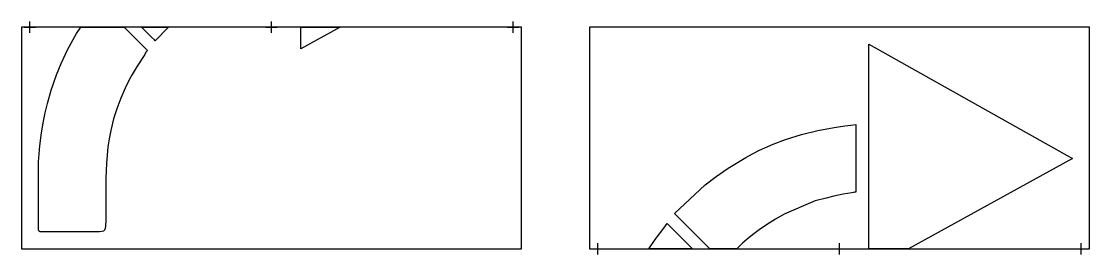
# Model space of a CAD drawing. Header units: inches. Extents: x 0 to 189, y -1 to 40.
import ezdxf

# ---------------------------------------------------------------- set-up
doc = ezdxf.new("R2010")
doc.units = ezdxf.units.IN
doc.header["$MEASUREMENT"] = 0
doc.layers.add('CUT', color=1, linetype='Continuous')
doc.layers.add('REG', color=5, linetype='Continuous')

msp = doc.modelspace()

# ---------------------------------------------------------------- linework, layer by layer
at = {"layer": 'CUT'}
for points in [[(22.18, 34.89), (22.02, 34.69), (21.82, 34.3), (20.45, 32.27), (19.56, 30.8), (19.09, 29.94), (18.34, 28.39), (17.55, 26.6), (16.84, 24.69), (16.29, 22.98), (15.79, 20.92), (15.51, 19.43), (15.3, 18.02), (15.02, 15.05), (14.93, 12.54), (14.92, 5.16), (14.86, 4.04), (14.79, 3.59), (14.69, 3.34), (14.5, 3.16), (14.24, 3.06), (13.78, 3), (13.74, 3), (3.44, 3), (3.39, 3), (3.34, 3.01), (3.29, 3.03), (3.24, 3.05), (3.19, 3.08), (3.15, 3.12), (3.12, 3.15), (3.09, 3.2), (3.06, 3.25), (3.04, 3.3), (3.03, 3.35), (3.02, 3.4), (3.02, 3.96), (3, 4.11), (3, 15.39), (3.29, 18.2), (3.58, 20.49), (3.92, 22.55), (4.22, 24.02), (4.61, 25.67), (5.28, 28.02), (6.21, 30.71), (7.03, 32.74), (7.77, 34.36), (8.21, 35.24), (9.76, 38.01), (10.51, 39.15), (18.18, 39.15), (22.27, 35.01)], [(25.3, 38.43), (24.35, 37.42), (24.23, 37.33), (23.65, 36.74), (23.51, 36.89), (23.02, 37.38), (22.93, 37.45), (21.25, 39.15), (26.02, 39.15)], [(49.37, 35.3), (49.37, 39.15), (56.35, 39.15)], [(156.73, 0), (149.74, 0), (149.74, 36.15), (185.75, 15.96)], [(124.86, 14.25), (128.02, 16.16), (129.17, 16.79), (130.42, 17.41), (132.81, 18.46), (135.02, 19.31), (137.83, 20.2), (140.74, 20.92), (143.6, 21.45), (145.51, 21.71), (146.58, 21.83), (147.43, 21.95), (147.43, 10.02), (147.23, 10), (147.03, 9.95), (146.76, 9.87), (145.18, 9.64), (143.54, 9.31), (142.2, 8.96), (140.28, 8.5), (134.8, 6.16), (133.26, 5.23), (131.66, 4.24), (130.37, 3.37), (129.19, 2.49), (128.23, 1.72), (127.42, 1.02), (126.4, 0), (121.63, 0), (115.4, 6.28), (120.82, 11.3), (122.79, 12.79)], [(111.99, 1.67), (113.5, 3.65), (114.12, 4.48), (118.56, 0), (110.89, 0)]]:
    msp.add_lwpolyline(points, close=True, dxfattribs=at)
at = {"layer": 'REG'}
for points in [[(1.5, 38.15), (1.5, 40.15)], [(44.19, 38.15), (44.19, 40.15)], [(86.88, 38.15), (86.88, 40.15)], [(0.5, 39.15), (2.5, 39.15)], [(43.19, 39.15), (45.19, 39.15)], [(85.88, 39.15), (87.88, 39.15)], [(100.88, 0), (102.88, 0)], [(101.88, -1), (101.88, 1)], [(143.57, 0), (145.57, 0)], [(144.57, -1), (144.57, 1)], [(186.25, 0), (188.25, 0)], [(187.25, -1), (187.25, 1)]]:
    msp.add_lwpolyline(points, dxfattribs=at)
for points in [[(0, 0), (88.38, 0), (88.38, 39.15), (0, 39.15)], [(100.38, 0), (188.75, 0), (188.75, 39.15), (100.38, 39.15)]]:
    msp.add_lwpolyline(points, close=True, dxfattribs=at)

doc.saveas('drawing.dxf')
